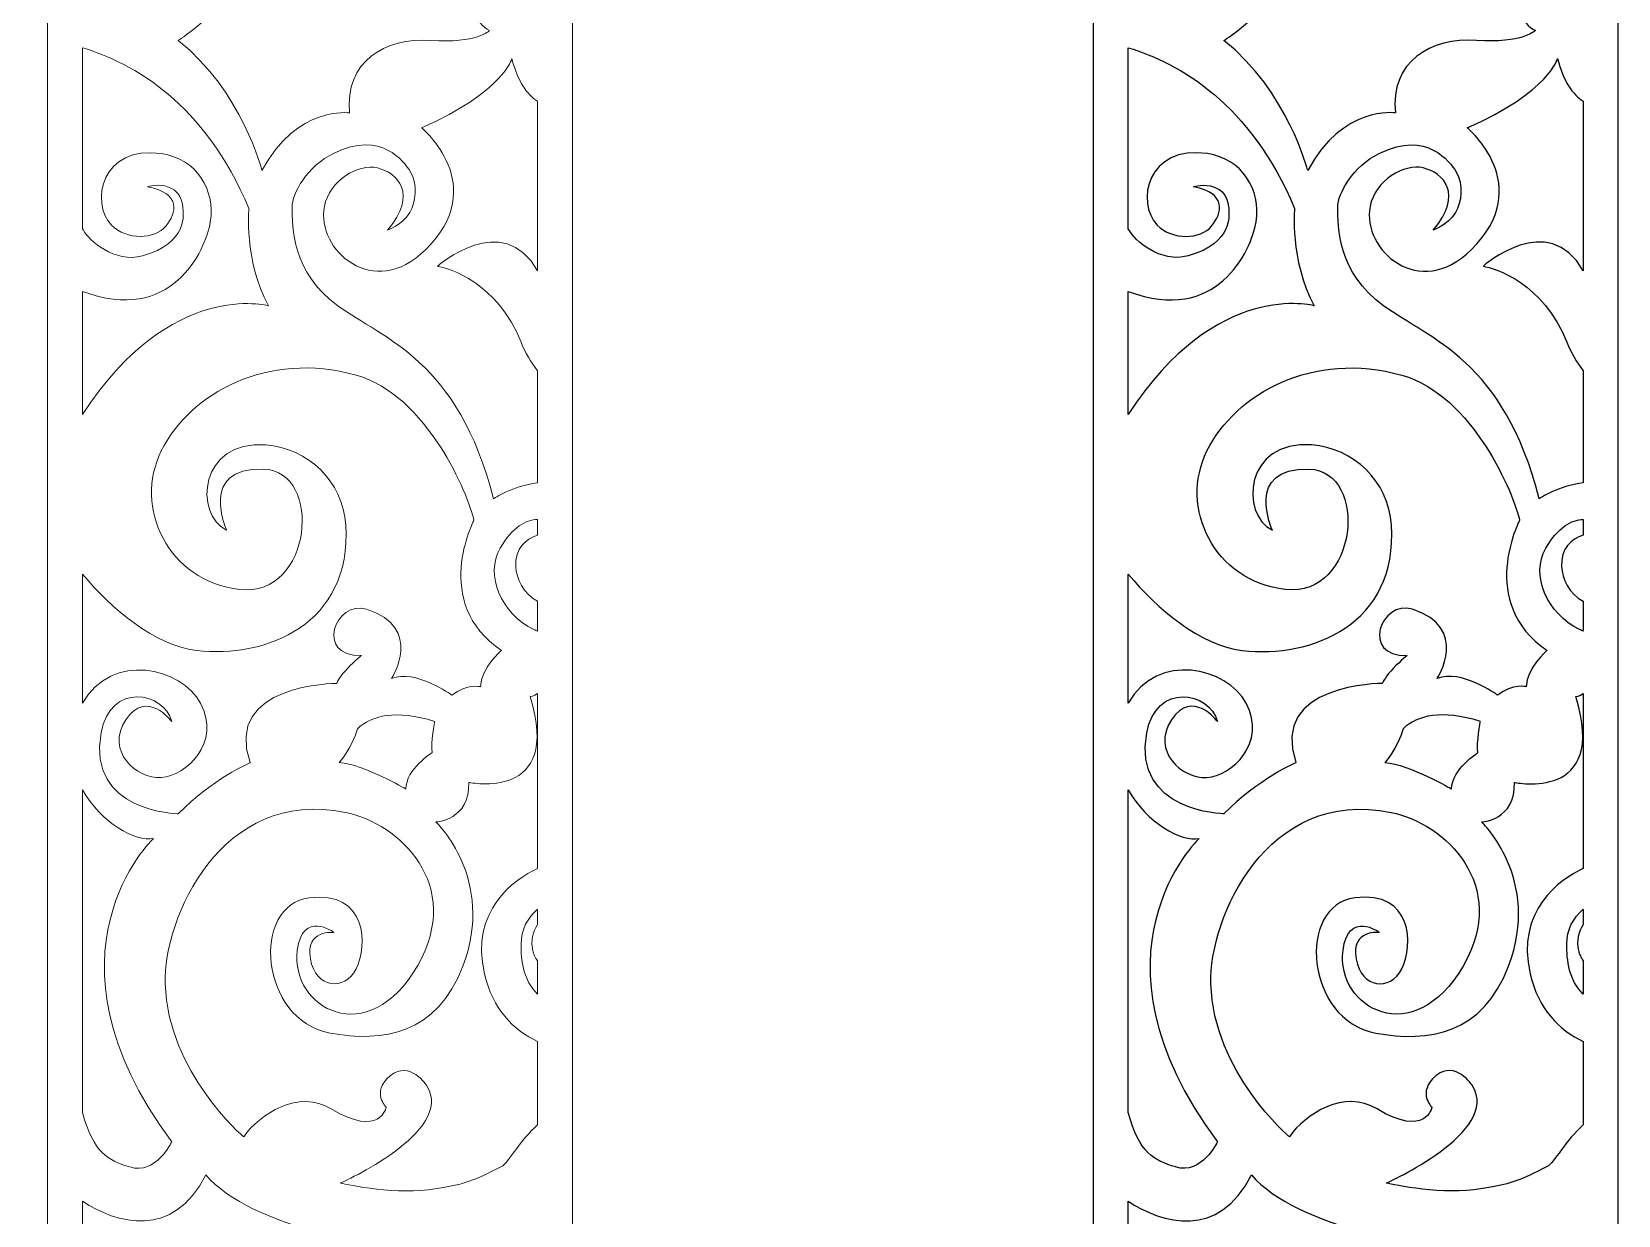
# Model space of a CAD drawing. Header units: centimetres. Extents: x 20.4 to 27.5, y -9.5 to 9.5.
# Drawn here: x 20.37 to 27.5, y -5.53 to -0.21 of the extents above; entities that cross this region are included whole.
import ezdxf

# ---------------------------------------------------------------- set-up
doc = ezdxf.new("R2010")
doc.units = ezdxf.units.CM
doc.header["$MEASUREMENT"] = 0
doc.layers.add('layer 1', color=7, linetype='Continuous')

msp = doc.modelspace()

# ---------------------------------------------------------------- linework, layer by layer
at = {"layer": 'layer 1', "color": 7, "lineweight": 9}
for points, knots in [([(20.43881, 9.5), (20.43881, 9.5), (22.79906, 9.5), (22.79906, 9.5), (22.79906, 9.5), (22.79906, 9.5), (22.79906, -9.49999), (22.79906, -9.49999), (22.79906, -9.49999), (22.79906, -9.49999), (20.43881, -9.49999), (20.43881, -9.49999), (20.43881, -9.49999), (20.43881, -9.49999), (20.43881, 9.5), (20.43881, 9.5)], [0, 0, 0, 0, 0.2, 0.2, 0.2, 0.2, 0.4, 0.4, 0.4, 0.4, 0.6, 0.6, 0.6, 0.6, 1, 1, 1, 1]), ([(22.64171, 0.18158), (22.4744, 0.17668), (22.3086, 0.30576), (22.3086, 0.30576), (22.3086, 0.30576), (22.09099, -0.11686), (21.67929, -0.02048), (21.53813, 0.1723), (21.53813, 0.1723), (21.39698, 0.36507), (21.56754, 0.7432), (21.83221, 0.69871), (21.83221, 0.69871), (22.10922, 0.65215), (22.06747, 0.41697), (22.00277, 0.32058), (22.00277, 0.32058), (21.93807, 0.2242), (21.67929, 0.21679), (21.69105, 0.37249), (21.69105, 0.37249), (21.705, 0.55701), (21.87926, 0.49853), (21.87926, 0.49853), (21.87926, 0.49853), (21.87926, 0.49853), (21.84985, 0.58009), (21.77339, 0.55043), (21.77339, 0.55043), (21.51093, 0.44862), (21.64401, 0.12782), (21.88514, 0.14264), (21.88514, 0.14264), (22.12627, 0.15747), (22.20861, 0.47629), (22.20861, 0.47629), (22.20861, 0.47629), (22.15131, 0.56358), (22.13376, 0.6643), (22.13312, 0.75318), (22.13312, 0.75318), (22.13312, 0.75318), (22.13309, 0.75318), (22.13309, 0.75318), (22.13309, 0.75318), (22.13309, 0.75427), (22.1331, 0.75536), (22.1331, 0.75644), (22.1331, 0.75644), (22.13308, 0.76638), (22.13326, 0.77618), (22.13362, 0.78578), (22.13362, 0.78578), (22.13362, 0.78578), (22.13381, 0.78578), (22.13381, 0.78578), (22.13381, 0.78578), (22.13874, 0.89792), (22.16743, 0.98309), (22.16743, 0.98309), (22.16743, 0.98309), (22.17965, 1.03648), (22.20607, 1.08952), (22.24349, 1.13915), (22.24349, 1.13915), (22.24349, 1.13915), (22.24315, 1.13888), (22.24315, 1.13888), (22.24315, 1.13888), (21.94616, 1.13231), (21.35475, 1.23598), (21.14996, 1.47478), (21.14996, 1.47478), (21.00518, 1.18155), (20.74599, 1.25596), (20.59616, 1.35599), (20.59616, 1.35599), (20.59616, 1.35599), (20.59616, 0.97774), (20.59616, 0.97774), (20.59616, 0.97774), (20.73133, 1.04216), (21.11931, 1.06797), (21.3113, 0.78578), (21.3113, 0.78578), (21.3113, 0.78578), (21.31465, 0.78578), (21.31465, 0.78578), (21.31465, 0.78578), (21.33213, 0.75945), (21.34793, 0.73051), (21.36169, 0.69871), (21.36169, 0.69871), (21.61611, 0.1107), (21.02645, -0.25032), (21.02645, -0.25032), (21.02645, -0.25032), (21.31464, -0.48017), (21.40286, -0.83606), (21.40286, -0.83606), (21.40286, -0.83606), (21.56166, -0.53948), (21.79692, -0.57655), (21.79692, -0.57655), (21.79692, -0.57655), (21.77339, -0.34671), (21.95572, -0.2355), (22.16157, -0.25032), (22.16157, -0.25032), (22.36741, -0.26515), (22.42623, -0.20584), (22.42623, -0.20584), (22.42623, -0.20584), (22.36741, -0.18359), (22.30271, -0.05013), (22.43799, -0.00564), (22.43799, -0.00564), (22.6133, 0.05201), (22.6203, -0.12428), (22.6203, -0.12428), (22.6203, -0.12428), (22.62529, -0.118), (22.63308, -0.11053), (22.64171, -0.10306), (22.64171, -0.10306), (22.64171, -0.10306), (22.64171, -0.00547), (22.64171, -0.00547), (22.64171, -0.00547), (22.62475, 0.03247), (22.62978, 0.07149), (22.64171, 0.1044), (22.64171, 0.1044), (22.64171, 0.1044), (22.64171, 0.18158), (22.64171, 0.18158)], [0, 0, 0, 0, 0.0285714, 0.0285714, 0.0285714, 0.0285714, 0.0571429, 0.0571429, 0.0571429, 0.0571429, 0.0857143, 0.0857143, 0.0857143, 0.0857143, 0.1142857, 0.1142857, 0.1142857, 0.1142857, 0.1428571, 0.1428571, 0.1428571, 0.1428571, 0.1714286, 0.1714286, 0.1714286, 0.1714286, 0.2, 0.2, 0.2, 0.2, 0.2285714, 0.2285714, 0.2285714, 0.2285714, 0.2571429, 0.2571429, 0.2571429, 0.2571429, 0.2857143, 0.2857143, 0.2857143, 0.2857143, 0.3142857, 0.3142857, 0.3142857, 0.3142857, 0.3428571, 0.3428571, 0.3428571, 0.3428571, 0.3714286, 0.3714286, 0.3714286, 0.3714286, 0.4, 0.4, 0.4, 0.4, 0.4285714, 0.4285714, 0.4285714, 0.4285714, 0.4571429, 0.4571429, 0.4571429, 0.4571429, 0.4857143, 0.4857143, 0.4857143, 0.4857143, 0.5142857, 0.5142857, 0.5142857, 0.5142857, 0.5428571, 0.5428571, 0.5428571, 0.5428571, 0.5714286, 0.5714286, 0.5714286, 0.5714286, 0.6, 0.6, 0.6, 0.6, 0.6285714, 0.6285714, 0.6285714, 0.6285714, 0.6571429, 0.6571429, 0.6571429, 0.6571429, 0.6857143, 0.6857143, 0.6857143, 0.6857143, 0.7142857, 0.7142857, 0.7142857, 0.7142857, 0.7428571, 0.7428571, 0.7428571, 0.7428571, 0.7714286, 0.7714286, 0.7714286, 0.7714286, 0.8, 0.8, 0.8, 0.8, 0.8285714, 0.8285714, 0.8285714, 0.8285714, 0.8571429, 0.8571429, 0.8571429, 0.8571429, 0.8857143, 0.8857143, 0.8857143, 0.8857143, 0.9142857, 0.9142857, 0.9142857, 0.9142857, 0.9428571, 0.9428571, 0.9428571, 0.9428571, 1, 1, 1, 1]), ([(20.59616, -1.93272), (20.99239, -1.32055), (21.43227, -1.44403), (21.43227, -1.44403), (21.43227, -1.44403), (21.32052, -1.23643), (21.34405, -1.00658), (21.34405, -1.00658), (21.34405, -1.00658), (21.14522, -0.53168), (20.82438, -0.3515), (20.59616, -0.28348), (20.59616, -0.28348), (20.59616, -0.28348), (20.59616, -1.09833), (20.59616, -1.09833), (20.59616, -1.09833), (20.59775, -1.10039), (20.59908, -1.1024), (20.60014, -1.10436), (20.60014, -1.10436), (20.62361, -1.14804), (20.73964, -1.25358), (20.86581, -1.21897), (20.86581, -1.21897), (21.07137, -1.1626), (21.05047, -1.02965), (21.04685, -0.99753), (21.04685, -0.99753), (21.04135, -0.94872), (21.01915, -0.92337), (20.98315, -0.90992), (20.98315, -0.90992), (20.9369, -0.89262), (20.88975, -0.90854), (20.88975, -0.90854), (20.88975, -0.90854), (21.04179, -0.93926), (21.01885, -1.02644), (20.97082, -1.0853), (20.97082, -1.0853), (20.92159, -1.14562), (20.79462, -1.14991), (20.72674, -1.08065), (20.72674, -1.08065), (20.62831, -0.98024), (20.68128, -0.71941), (20.95183, -0.75933), (20.95183, -0.75933), (21.10768, -0.78232), (21.19407, -0.92132), (21.17054, -1.0659), (21.17054, -1.0659), (21.14897, -1.1985), (20.99376, -1.53053), (20.59616, -1.37878), (20.59616, -1.37878), (20.59616, -1.37878), (20.59616, -1.93272), (20.59616, -1.93272)], [0, 0, 0, 0, 0.0625, 0.0625, 0.0625, 0.0625, 0.125, 0.125, 0.125, 0.125, 0.1875, 0.1875, 0.1875, 0.1875, 0.25, 0.25, 0.25, 0.25, 0.3125, 0.3125, 0.3125, 0.3125, 0.375, 0.375, 0.375, 0.375, 0.4375, 0.4375, 0.4375, 0.4375, 0.5, 0.5, 0.5, 0.5, 0.5625, 0.5625, 0.5625, 0.5625, 0.625, 0.625, 0.625, 0.625, 0.6875, 0.6875, 0.6875, 0.6875, 0.75, 0.75, 0.75, 0.75, 0.8125, 0.8125, 0.8125, 0.8125, 0.875, 0.875, 0.875, 0.875, 1, 1, 1, 1]), ([(22.64171, -0.52423), (22.59434, -0.49243), (22.55144, -0.4341), (22.52621, -0.33188), (22.52621, -0.33188), (22.52621, -0.33188), (22.49092, -0.48017), (22.12039, -0.64328), (22.12039, -0.64328), (22.12039, -0.64328), (22.43211, -0.90278), (22.13804, -1.19194), (22.13804, -1.19194), (21.90472, -1.42136), (21.64549, -1.1934), (21.68345, -0.99684), (21.68345, -0.99684), (21.70631, -0.87849), (21.83652, -0.80345), (21.92226, -0.82373), (21.92226, -0.82373), (22.01228, -0.84502), (22.10597, -0.94061), (21.96747, -1.10297), (21.96747, -1.10297), (21.96747, -1.10297), (22.03075, -1.08392), (22.06683, -1.02431), (22.06683, -1.02431), (22.09478, -0.97813), (22.10407, -0.89871), (22.06985, -0.84121), (22.06985, -0.84121), (22.04231, -0.79494), (21.93865, -0.6547), (21.72707, -0.7569), (21.72707, -0.7569), (21.60397, -0.81635), (21.53813, -0.94111), (21.53813, -0.99917), (21.53813, -0.99917), (21.53813, -1.08814), (21.53813, -1.29575), (21.74398, -1.44403), (21.74398, -1.44403), (21.94983, -1.59232), (22.28507, -1.68871), (22.44387, -2.31152), (22.44387, -2.31152), (22.44387, -2.31152), (22.5302, -2.25202), (22.64171, -2.24041), (22.64171, -2.24041), (22.64171, -2.24041), (22.64171, -1.73648), (22.64171, -1.73648), (22.64171, -1.73648), (22.61177, -1.69712), (22.58595, -1.65397), (22.56739, -1.60715), (22.56739, -1.60715), (22.46152, -1.34023), (22.24391, -1.2735), (22.19097, -1.26609), (22.19097, -1.26609), (22.19097, -1.26609), (22.48533, -1.00774), (22.64171, -1.28652), (22.64171, -1.28652), (22.64171, -1.28652), (22.64171, -0.52423), (22.64171, -0.52423)], [0, 0, 0, 0, 0.0526316, 0.0526316, 0.0526316, 0.0526316, 0.1052632, 0.1052632, 0.1052632, 0.1052632, 0.1578947, 0.1578947, 0.1578947, 0.1578947, 0.2105263, 0.2105263, 0.2105263, 0.2105263, 0.2631579, 0.2631579, 0.2631579, 0.2631579, 0.3157895, 0.3157895, 0.3157895, 0.3157895, 0.3684211, 0.3684211, 0.3684211, 0.3684211, 0.4210526, 0.4210526, 0.4210526, 0.4210526, 0.4736842, 0.4736842, 0.4736842, 0.4736842, 0.5263158, 0.5263158, 0.5263158, 0.5263158, 0.5789474, 0.5789474, 0.5789474, 0.5789474, 0.6315789, 0.6315789, 0.6315789, 0.6315789, 0.6842105, 0.6842105, 0.6842105, 0.6842105, 0.7368421, 0.7368421, 0.7368421, 0.7368421, 0.7894737, 0.7894737, 0.7894737, 0.7894737, 0.8421053, 0.8421053, 0.8421053, 0.8421053, 0.8947368, 0.8947368, 0.8947368, 0.8947368, 1, 1, 1, 1]), ([(20.59616, -3.23092), (20.72815, -2.99685), (21.04105, -3.06943), (21.12643, -3.2309), (21.12643, -3.2309), (21.22054, -3.40884), (21.06174, -3.55712), (20.94999, -3.56454), (20.94999, -3.56454), (20.83825, -3.57196), (20.69709, -3.44591), (20.7912, -3.30504), (20.7912, -3.30504), (20.8853, -3.16417), (20.99704, -3.31245), (20.99704, -3.31245), (20.99704, -3.31245), (20.96176, -3.17899), (20.72062, -3.13451), (20.67945, -3.36436), (20.67945, -3.36436), (20.61532, -3.72232), (21.02645, -3.72764), (21.02645, -3.72764), (21.02645, -3.72764), (21.17936, -3.57196), (21.34994, -3.49781), (21.34994, -3.49781), (21.34994, -3.49781), (21.22642, -3.14193), (21.7381, -3.14193), (21.7381, -3.14193), (21.7381, -3.14193), (21.7381, -3.14193), (21.74851, -3.11769), (21.7765, -3.08611), (21.7765, -3.08611), (21.80439, -3.05467), (21.84985, -3.01588), (21.84985, -3.01588), (21.84985, -3.01588), (21.63812, -3.02329), (21.73222, -2.76379), (21.87338, -2.80827), (21.87338, -2.80827), (22.1336, -2.89029), (21.98512, -3.11967), (21.98512, -3.11967), (21.98512, -3.11967), (22.09099, -3.07519), (22.25567, -3.19382), (22.25567, -3.19382), (22.25567, -3.19382), (22.32624, -3.14193), (22.38506, -3.15675), (22.38506, -3.15675), (22.38506, -3.15675), (22.38506, -3.07519), (22.47916, -2.99364), (22.47916, -2.99364), (22.47916, -2.99364), (22.16157, -2.77861), (22.35565, -2.4079), (22.35565, -2.4079), (22.35565, -2.4079), (22.33212, -2.29668), (22.14532, -1.84415), (21.82632, -1.75544), (21.82632, -1.75544), (21.42638, -1.64422), (21.07938, -1.83699), (20.94999, -2.09649), (20.94999, -2.09649), (20.8241, -2.349), (20.9794, -2.68223), (21.30287, -2.7193), (21.30287, -2.7193), (21.62931, -2.75671), (21.67975, -2.18546), (21.40874, -2.17806), (21.40874, -2.17806), (21.11468, -2.17002), (21.24407, -2.45239), (21.24407, -2.45239), (21.24407, -2.45239), (21.09595, -2.38194), (21.12035, -2.04514), (21.42023, -2.06938), (21.42023, -2.06938), (21.60932, -2.08465), (21.766, -2.22927), (21.77926, -2.43014), (21.77926, -2.43014), (21.80867, -2.875), (21.4205, -3.03071), (21.10878, -2.99364), (21.10878, -2.99364), (20.91811, -2.97096), (20.72527, -2.80401), (20.59616, -2.65064), (20.59616, -2.65064), (20.59616, -2.65064), (20.59616, -3.23092), (20.59616, -3.23092)], [0, 0, 0, 0, 0.037037, 0.037037, 0.037037, 0.037037, 0.0740741, 0.0740741, 0.0740741, 0.0740741, 0.1111111, 0.1111111, 0.1111111, 0.1111111, 0.1481481, 0.1481481, 0.1481481, 0.1481481, 0.1851852, 0.1851852, 0.1851852, 0.1851852, 0.2222222, 0.2222222, 0.2222222, 0.2222222, 0.2592593, 0.2592593, 0.2592593, 0.2592593, 0.2962963, 0.2962963, 0.2962963, 0.2962963, 0.3333333, 0.3333333, 0.3333333, 0.3333333, 0.3703704, 0.3703704, 0.3703704, 0.3703704, 0.4074074, 0.4074074, 0.4074074, 0.4074074, 0.4444444, 0.4444444, 0.4444444, 0.4444444, 0.4814815, 0.4814815, 0.4814815, 0.4814815, 0.5185185, 0.5185185, 0.5185185, 0.5185185, 0.5555556, 0.5555556, 0.5555556, 0.5555556, 0.5925926, 0.5925926, 0.5925926, 0.5925926, 0.6296296, 0.6296296, 0.6296296, 0.6296296, 0.6666667, 0.6666667, 0.6666667, 0.6666667, 0.7037037, 0.7037037, 0.7037037, 0.7037037, 0.7407407, 0.7407407, 0.7407407, 0.7407407, 0.7777778, 0.7777778, 0.7777778, 0.7777778, 0.8148148, 0.8148148, 0.8148148, 0.8148148, 0.8518519, 0.8518519, 0.8518519, 0.8518519, 0.8888889, 0.8888889, 0.8888889, 0.8888889, 0.9259259, 0.9259259, 0.9259259, 0.9259259, 1, 1, 1, 1]), ([(22.64171, -2.40427), (22.58938, -2.40611), (22.52961, -2.43736), (22.47328, -2.53394), (22.47328, -2.53394), (22.40423, -2.65233), (22.47796, -2.8294), (22.6255, -2.89959), (22.6255, -2.89959), (22.63081, -2.90212), (22.63623, -2.9045), (22.64171, -2.90679), (22.64171, -2.90679), (22.64171, -2.90679), (22.64171, -2.7714), (22.64171, -2.7714), (22.64171, -2.7714), (22.5778, -2.73913), (22.54658, -2.66993), (22.54386, -2.6155), (22.54386, -2.6155), (22.53979, -2.53428), (22.58697, -2.49346), (22.64171, -2.47541), (22.64171, -2.47541), (22.64171, -2.47541), (22.64171, -2.40427), (22.64171, -2.40427)], [0, 0, 0, 0, 0.125, 0.125, 0.125, 0.125, 0.25, 0.25, 0.25, 0.25, 0.375, 0.375, 0.375, 0.375, 0.5, 0.5, 0.5, 0.5, 0.625, 0.625, 0.625, 0.625, 0.75, 0.75, 0.75, 0.75, 1, 1, 1, 1]), ([(22.64171, -3.18763), (22.62436, -3.19857), (22.60855, -3.20123), (22.60855, -3.20123), (22.60855, -3.20123), (22.75558, -3.67575), (22.33212, -3.58679), (22.33212, -3.58679), (22.33212, -3.58679), (22.33801, -3.75731), (22.18509, -3.76472), (22.18509, -3.76472), (22.18509, -3.76472), (22.18509, -3.76472), (22.45469, -4.02101), (22.30606, -4.41267), (22.30606, -4.41267), (22.19007, -4.71833), (21.94657, -4.75819), (21.7087, -4.71376), (21.7087, -4.71376), (21.3911, -4.65444), (21.35298, -4.14008), (21.61459, -4.10577), (21.61459, -4.10577), (21.87566, -4.07155), (21.87926, -4.3208), (21.82632, -4.4246), (21.82632, -4.4246), (21.77339, -4.5284), (21.64401, -4.51357), (21.62047, -4.38011), (21.62047, -4.38011), (21.59694, -4.24665), (21.72634, -4.26147), (21.72634, -4.26147), (21.72634, -4.26147), (21.72634, -4.26147), (21.58519, -4.15768), (21.56166, -4.34304), (21.56166, -4.34304), (21.5288, -4.60188), (21.88099, -4.79726), (22.10275, -4.40977), (22.10275, -4.40977), (22.30958, -4.04836), (22.02242, -3.77122), (21.77778, -3.7216), (21.77778, -3.7216), (21.218, -3.60804), (20.95897, -4.19895), (20.96756, -4.49131), (20.96756, -4.49131), (20.97933, -4.89168), (21.32052, -5.18086), (21.32052, -5.18086), (21.32052, -5.18086), (21.3911, -5.07706), (21.56754, -4.96584), (21.71458, -5.05481), (21.71458, -5.05481), (21.93275, -5.18683), (21.9616, -5.04741), (21.9616, -5.04741), (21.9616, -5.04741), (21.9616, -5.04741), (21.89102, -4.98068), (21.97925, -4.90653), (21.97925, -4.90653), (22.06747, -4.83238), (22.14392, -4.95101), (22.14392, -4.95101), (22.14392, -4.95101), (22.27332, -5.15862), (21.75574, -5.38846), (21.75574, -5.38846), (21.75574, -5.38846), (21.75574, -5.38846), (21.97925, -5.44037), (22.1498, -5.41812), (22.1498, -5.41812), (22.32036, -5.39588), (22.36153, -5.37364), (22.47916, -5.31431), (22.47916, -5.31431), (22.50951, -5.29901), (22.56386, -5.19465), (22.64171, -5.12721), (22.64171, -5.12721), (22.64171, -5.12721), (22.64171, -4.75182), (22.64171, -4.75182), (22.64171, -4.75182), (22.53355, -4.701), (22.43919, -4.60573), (22.4027, -4.44684), (22.4027, -4.44684), (22.33757, -4.16317), (22.53651, -4.02322), (22.64171, -3.97325), (22.64171, -3.97325), (22.64171, -3.97325), (22.64171, -3.18763), (22.64171, -3.18763)], [0, 0, 0, 0, 0.037037, 0.037037, 0.037037, 0.037037, 0.0740741, 0.0740741, 0.0740741, 0.0740741, 0.1111111, 0.1111111, 0.1111111, 0.1111111, 0.1481481, 0.1481481, 0.1481481, 0.1481481, 0.1851852, 0.1851852, 0.1851852, 0.1851852, 0.2222222, 0.2222222, 0.2222222, 0.2222222, 0.2592593, 0.2592593, 0.2592593, 0.2592593, 0.2962963, 0.2962963, 0.2962963, 0.2962963, 0.3333333, 0.3333333, 0.3333333, 0.3333333, 0.3703704, 0.3703704, 0.3703704, 0.3703704, 0.4074074, 0.4074074, 0.4074074, 0.4074074, 0.4444444, 0.4444444, 0.4444444, 0.4444444, 0.4814815, 0.4814815, 0.4814815, 0.4814815, 0.5185185, 0.5185185, 0.5185185, 0.5185185, 0.5555556, 0.5555556, 0.5555556, 0.5555556, 0.5925926, 0.5925926, 0.5925926, 0.5925926, 0.6296296, 0.6296296, 0.6296296, 0.6296296, 0.6666667, 0.6666667, 0.6666667, 0.6666667, 0.7037037, 0.7037037, 0.7037037, 0.7037037, 0.7407407, 0.7407407, 0.7407407, 0.7407407, 0.7777778, 0.7777778, 0.7777778, 0.7777778, 0.8148148, 0.8148148, 0.8148148, 0.8148148, 0.8518519, 0.8518519, 0.8518519, 0.8518519, 0.8888889, 0.8888889, 0.8888889, 0.8888889, 0.9259259, 0.9259259, 0.9259259, 0.9259259, 1, 1, 1, 1]), ([(21.74987, -3.49781), (21.74987, -3.49781), (21.80758, -3.43628), (21.83152, -3.34544), (21.83152, -3.34544), (21.89735, -3.28571), (22.00274, -3.25781), (22.17921, -3.31245), (22.17921, -3.31245), (22.17921, -3.31245), (22.16157, -3.40884), (22.16744, -3.45333), (22.16744, -3.45333), (22.16744, -3.45333), (22.04982, -3.52747), (22.04982, -3.61644), (22.04982, -3.61644), (22.04982, -3.61644), (21.86161, -3.50523), (21.74987, -3.49781)], [0, 0, 0, 0, 0.1666667, 0.1666667, 0.1666667, 0.1666667, 0.3333333, 0.3333333, 0.3333333, 0.3333333, 0.5, 0.5, 0.5, 0.5, 0.6666667, 0.6666667, 0.6666667, 0.6666667, 1, 1, 1, 1]), ([(20.59616, -5.07037), (20.6457, -5.25603), (20.71091, -5.28519), (20.80864, -5.31599), (20.80864, -5.31599), (20.92627, -5.35308), (20.99704, -5.20311), (20.99704, -5.20311), (20.99704, -5.20311), (20.36774, -4.35787), (20.9147, -3.83886), (20.9147, -3.83886), (20.9147, -3.83886), (20.8366, -3.85761), (20.67807, -3.76755), (20.59616, -3.61947), (20.59616, -3.61947), (20.59616, -3.61947), (20.59616, -5.07037), (20.59616, -5.07037)], [0, 0, 0, 0, 0.1666667, 0.1666667, 0.1666667, 0.1666667, 0.3333333, 0.3333333, 0.3333333, 0.3333333, 0.5, 0.5, 0.5, 0.5, 0.6666667, 0.6666667, 0.6666667, 0.6666667, 1, 1, 1, 1]), ([(22.64171, -4.15639), (22.59749, -4.19346), (22.56739, -4.24962), (22.56739, -4.31338), (22.56739, -4.31338), (22.56739, -4.38518), (22.57695, -4.47862), (22.64171, -4.53891), (22.64171, -4.53891), (22.64171, -4.53891), (22.64171, -4.38956), (22.64171, -4.38956), (22.64171, -4.38956), (22.63151, -4.37546), (22.62412, -4.35986), (22.6203, -4.34304), (22.6203, -4.34304), (22.60991, -4.29718), (22.62096, -4.2584), (22.64171, -4.22649), (22.64171, -4.22649), (22.64171, -4.22649), (22.64171, -4.15639), (22.64171, -4.15639)], [0, 0, 0, 0, 0.1428571, 0.1428571, 0.1428571, 0.1428571, 0.2857143, 0.2857143, 0.2857143, 0.2857143, 0.4285714, 0.4285714, 0.4285714, 0.4285714, 0.5714286, 0.5714286, 0.5714286, 0.5714286, 0.7142857, 0.7142857, 0.7142857, 0.7142857, 1, 1, 1, 1]), ([(22.64171, -6.64937), (22.4744, -6.65428), (22.30859, -6.5252), (22.30859, -6.5252), (22.30859, -6.5252), (22.09097, -6.94782), (21.67928, -6.85144), (21.53812, -6.65866), (21.53812, -6.65866), (21.39696, -6.46589), (21.56752, -6.08776), (21.83219, -6.13224), (21.83219, -6.13224), (22.10921, -6.1788), (22.06745, -6.41398), (22.00275, -6.51038), (22.00275, -6.51038), (21.93806, -6.60676), (21.67928, -6.61417), (21.69104, -6.45847), (21.69104, -6.45847), (21.70498, -6.27395), (21.87924, -6.33243), (21.87924, -6.33243), (21.87924, -6.33243), (21.87924, -6.33243), (21.84984, -6.25088), (21.77337, -6.28053), (21.77337, -6.28053), (21.51091, -6.38234), (21.64399, -6.70315), (21.88512, -6.68832), (21.88512, -6.68832), (22.12626, -6.67349), (22.2086, -6.35467), (22.2086, -6.35467), (22.2086, -6.35467), (22.06745, -6.13965), (22.16743, -5.84308), (22.16743, -5.84308), (22.16743, -5.84308), (22.17965, -5.7897), (22.20607, -5.73664), (22.24349, -5.68702), (22.24349, -5.68702), (22.24349, -5.68702), (22.24315, -5.68729), (22.24315, -5.68729), (22.24315, -5.68729), (21.94616, -5.69387), (21.35475, -5.59019), (21.14996, -5.35139), (21.14996, -5.35139), (21.00518, -5.64463), (20.74599, -5.5702), (20.59616, -5.47018), (20.59616, -5.47018), (20.59616, -5.47018), (20.59616, -5.84845), (20.59616, -5.84845), (20.59616, -5.84845), (20.74455, -5.7777), (21.19775, -5.75338), (21.36168, -6.13224), (21.36168, -6.13224), (21.6161, -6.72026), (21.02644, -7.08128), (21.02644, -7.08128), (21.02644, -7.08128), (21.31463, -7.31113), (21.40285, -7.66702), (21.40285, -7.66702), (21.40285, -7.66702), (21.56164, -7.37044), (21.7969, -7.40751), (21.7969, -7.40751), (21.7969, -7.40751), (21.77337, -7.17767), (21.9557, -7.06645), (22.16155, -7.08128), (22.16155, -7.08128), (22.3674, -7.09611), (22.42621, -7.03679), (22.42621, -7.03679), (22.42621, -7.03679), (22.3674, -7.01455), (22.3027, -6.88109), (22.43797, -6.8366), (22.43797, -6.8366), (22.61328, -6.77895), (22.62029, -6.95524), (22.62029, -6.95524), (22.62029, -6.95524), (22.62528, -6.94895), (22.63308, -6.94148), (22.64171, -6.934), (22.64171, -6.934), (22.64171, -6.934), (22.64171, -6.83647), (22.64171, -6.83647), (22.64171, -6.83647), (22.62472, -6.79849), (22.62976, -6.75944), (22.64171, -6.7265), (22.64171, -6.7265), (22.64171, -6.7265), (22.64171, -6.64937), (22.64171, -6.64937)], [0, 0, 0, 0, 0.0357143, 0.0357143, 0.0357143, 0.0357143, 0.0714286, 0.0714286, 0.0714286, 0.0714286, 0.1071429, 0.1071429, 0.1071429, 0.1071429, 0.1428571, 0.1428571, 0.1428571, 0.1428571, 0.1785714, 0.1785714, 0.1785714, 0.1785714, 0.2142857, 0.2142857, 0.2142857, 0.2142857, 0.25, 0.25, 0.25, 0.25, 0.2857143, 0.2857143, 0.2857143, 0.2857143, 0.3214286, 0.3214286, 0.3214286, 0.3214286, 0.3571429, 0.3571429, 0.3571429, 0.3571429, 0.3928571, 0.3928571, 0.3928571, 0.3928571, 0.4285714, 0.4285714, 0.4285714, 0.4285714, 0.4642857, 0.4642857, 0.4642857, 0.4642857, 0.5, 0.5, 0.5, 0.5, 0.5357143, 0.5357143, 0.5357143, 0.5357143, 0.5714286, 0.5714286, 0.5714286, 0.5714286, 0.6071429, 0.6071429, 0.6071429, 0.6071429, 0.6428571, 0.6428571, 0.6428571, 0.6428571, 0.6785714, 0.6785714, 0.6785714, 0.6785714, 0.7142857, 0.7142857, 0.7142857, 0.7142857, 0.75, 0.75, 0.75, 0.75, 0.7857143, 0.7857143, 0.7857143, 0.7857143, 0.8214286, 0.8214286, 0.8214286, 0.8214286, 0.8571429, 0.8571429, 0.8571429, 0.8571429, 0.8928571, 0.8928571, 0.8928571, 0.8928571, 0.9285714, 0.9285714, 0.9285714, 0.9285714, 1, 1, 1, 1])]:
    msp.add_open_spline(points, degree=3, knots=knots, dxfattribs=at)
at = {"layer": 'layer 1', "color": 250}
for points, knots in [([(25.13975, 9.5), (25.13975, 9.5), (27.5, 9.5), (27.5, 9.5), (27.5, 9.5), (27.5, 9.5), (27.5, -9.49999), (27.5, -9.49999), (27.5, -9.49999), (27.5, -9.49999), (25.13975, -9.49999), (25.13975, -9.49999), (25.13975, -9.49999), (25.13975, -9.49999), (25.13975, 9.5), (25.13975, 9.5)], [0, 0, 0, 0, 0.2, 0.2, 0.2, 0.2, 0.4, 0.4, 0.4, 0.4, 0.6, 0.6, 0.6, 0.6, 1, 1, 1, 1]), ([(27.34265, 0.18158), (27.17534, 0.17668), (27.00954, 0.30576), (27.00954, 0.30576), (27.00954, 0.30576), (26.79193, -0.11686), (26.38023, -0.02048), (26.23907, 0.1723), (26.23907, 0.1723), (26.09792, 0.36507), (26.26848, 0.7432), (26.53315, 0.69871), (26.53315, 0.69871), (26.81016, 0.65215), (26.76841, 0.41697), (26.70371, 0.32058), (26.70371, 0.32058), (26.63901, 0.2242), (26.38023, 0.21679), (26.39199, 0.37249), (26.39199, 0.37249), (26.40594, 0.55701), (26.5802, 0.49853), (26.5802, 0.49853), (26.5802, 0.49853), (26.5802, 0.49853), (26.55079, 0.58009), (26.47433, 0.55043), (26.47433, 0.55043), (26.21187, 0.44862), (26.34495, 0.12782), (26.58608, 0.14264), (26.58608, 0.14264), (26.82721, 0.15747), (26.90955, 0.47629), (26.90955, 0.47629), (26.90955, 0.47629), (26.85225, 0.56358), (26.8347, 0.6643), (26.83406, 0.75318), (26.83406, 0.75318), (26.83406, 0.75318), (26.83403, 0.75318), (26.83403, 0.75318), (26.83403, 0.75318), (26.83403, 0.75427), (26.83404, 0.75536), (26.83404, 0.75644), (26.83404, 0.75644), (26.83402, 0.76638), (26.8342, 0.77618), (26.83456, 0.78578), (26.83456, 0.78578), (26.83456, 0.78578), (26.83475, 0.78578), (26.83475, 0.78578), (26.83475, 0.78578), (26.83968, 0.89792), (26.86837, 0.98309), (26.86837, 0.98309), (26.86837, 0.98309), (26.88059, 1.03648), (26.90701, 1.08952), (26.94443, 1.13915), (26.94443, 1.13915), (26.94443, 1.13915), (26.94409, 1.13888), (26.94409, 1.13888), (26.94409, 1.13888), (26.6471, 1.13231), (26.05569, 1.23598), (25.8509, 1.47478), (25.8509, 1.47478), (25.70612, 1.18155), (25.44693, 1.25596), (25.2971, 1.35599), (25.2971, 1.35599), (25.2971, 1.35599), (25.2971, 0.97774), (25.2971, 0.97774), (25.2971, 0.97774), (25.43227, 1.04216), (25.82025, 1.06797), (26.01224, 0.78578), (26.01224, 0.78578), (26.01224, 0.78578), (26.01559, 0.78578), (26.01559, 0.78578), (26.01559, 0.78578), (26.03307, 0.75945), (26.04887, 0.73051), (26.06263, 0.69871), (26.06263, 0.69871), (26.31705, 0.1107), (25.72739, -0.25032), (25.72739, -0.25032), (25.72739, -0.25032), (26.01558, -0.48017), (26.1038, -0.83606), (26.1038, -0.83606), (26.1038, -0.83606), (26.2626, -0.53948), (26.49786, -0.57655), (26.49786, -0.57655), (26.49786, -0.57655), (26.47433, -0.34671), (26.65666, -0.2355), (26.86251, -0.25032), (26.86251, -0.25032), (27.06835, -0.26515), (27.12717, -0.20584), (27.12717, -0.20584), (27.12717, -0.20584), (27.06835, -0.18359), (27.00365, -0.05013), (27.13893, -0.00564), (27.13893, -0.00564), (27.31424, 0.05201), (27.32124, -0.12428), (27.32124, -0.12428), (27.32124, -0.12428), (27.32623, -0.118), (27.33402, -0.11053), (27.34265, -0.10306), (27.34265, -0.10306), (27.34265, -0.10306), (27.34265, -0.00547), (27.34265, -0.00547), (27.34265, -0.00547), (27.32569, 0.03247), (27.33072, 0.07149), (27.34265, 0.1044), (27.34265, 0.1044), (27.34265, 0.1044), (27.34265, 0.18158), (27.34265, 0.18158)], [0, 0, 0, 0, 0.0285714, 0.0285714, 0.0285714, 0.0285714, 0.0571429, 0.0571429, 0.0571429, 0.0571429, 0.0857143, 0.0857143, 0.0857143, 0.0857143, 0.1142857, 0.1142857, 0.1142857, 0.1142857, 0.1428571, 0.1428571, 0.1428571, 0.1428571, 0.1714286, 0.1714286, 0.1714286, 0.1714286, 0.2, 0.2, 0.2, 0.2, 0.2285714, 0.2285714, 0.2285714, 0.2285714, 0.2571429, 0.2571429, 0.2571429, 0.2571429, 0.2857143, 0.2857143, 0.2857143, 0.2857143, 0.3142857, 0.3142857, 0.3142857, 0.3142857, 0.3428571, 0.3428571, 0.3428571, 0.3428571, 0.3714286, 0.3714286, 0.3714286, 0.3714286, 0.4, 0.4, 0.4, 0.4, 0.4285714, 0.4285714, 0.4285714, 0.4285714, 0.4571429, 0.4571429, 0.4571429, 0.4571429, 0.4857143, 0.4857143, 0.4857143, 0.4857143, 0.5142857, 0.5142857, 0.5142857, 0.5142857, 0.5428571, 0.5428571, 0.5428571, 0.5428571, 0.5714286, 0.5714286, 0.5714286, 0.5714286, 0.6, 0.6, 0.6, 0.6, 0.6285714, 0.6285714, 0.6285714, 0.6285714, 0.6571429, 0.6571429, 0.6571429, 0.6571429, 0.6857143, 0.6857143, 0.6857143, 0.6857143, 0.7142857, 0.7142857, 0.7142857, 0.7142857, 0.7428571, 0.7428571, 0.7428571, 0.7428571, 0.7714286, 0.7714286, 0.7714286, 0.7714286, 0.8, 0.8, 0.8, 0.8, 0.8285714, 0.8285714, 0.8285714, 0.8285714, 0.8571429, 0.8571429, 0.8571429, 0.8571429, 0.8857143, 0.8857143, 0.8857143, 0.8857143, 0.9142857, 0.9142857, 0.9142857, 0.9142857, 0.9428571, 0.9428571, 0.9428571, 0.9428571, 1, 1, 1, 1]), ([(25.2971, -1.93272), (25.69333, -1.32055), (26.13321, -1.44403), (26.13321, -1.44403), (26.13321, -1.44403), (26.02146, -1.23643), (26.04499, -1.00658), (26.04499, -1.00658), (26.04499, -1.00658), (25.84616, -0.53168), (25.52532, -0.3515), (25.2971, -0.28348), (25.2971, -0.28348), (25.2971, -0.28348), (25.2971, -1.09833), (25.2971, -1.09833), (25.2971, -1.09833), (25.29869, -1.10039), (25.30002, -1.1024), (25.30108, -1.10436), (25.30108, -1.10436), (25.32455, -1.14804), (25.44058, -1.25358), (25.56675, -1.21897), (25.56675, -1.21897), (25.77231, -1.1626), (25.75141, -1.02965), (25.74779, -0.99753), (25.74779, -0.99753), (25.74229, -0.94872), (25.72009, -0.92337), (25.68409, -0.90992), (25.68409, -0.90992), (25.63784, -0.89262), (25.59069, -0.90854), (25.59069, -0.90854), (25.59069, -0.90854), (25.74273, -0.93926), (25.71979, -1.02644), (25.67176, -1.0853), (25.67176, -1.0853), (25.62253, -1.14562), (25.49556, -1.14991), (25.42768, -1.08065), (25.42768, -1.08065), (25.32925, -0.98024), (25.38222, -0.71941), (25.65277, -0.75933), (25.65277, -0.75933), (25.80862, -0.78232), (25.89501, -0.92132), (25.87148, -1.0659), (25.87148, -1.0659), (25.84991, -1.1985), (25.6947, -1.53053), (25.2971, -1.37878), (25.2971, -1.37878), (25.2971, -1.37878), (25.2971, -1.93272), (25.2971, -1.93272)], [0, 0, 0, 0, 0.0625, 0.0625, 0.0625, 0.0625, 0.125, 0.125, 0.125, 0.125, 0.1875, 0.1875, 0.1875, 0.1875, 0.25, 0.25, 0.25, 0.25, 0.3125, 0.3125, 0.3125, 0.3125, 0.375, 0.375, 0.375, 0.375, 0.4375, 0.4375, 0.4375, 0.4375, 0.5, 0.5, 0.5, 0.5, 0.5625, 0.5625, 0.5625, 0.5625, 0.625, 0.625, 0.625, 0.625, 0.6875, 0.6875, 0.6875, 0.6875, 0.75, 0.75, 0.75, 0.75, 0.8125, 0.8125, 0.8125, 0.8125, 0.875, 0.875, 0.875, 0.875, 1, 1, 1, 1]), ([(27.34265, -0.52423), (27.29528, -0.49243), (27.25238, -0.4341), (27.22715, -0.33188), (27.22715, -0.33188), (27.22715, -0.33188), (27.19186, -0.48017), (26.82133, -0.64328), (26.82133, -0.64328), (26.82133, -0.64328), (27.13305, -0.90278), (26.83898, -1.19194), (26.83898, -1.19194), (26.60566, -1.42136), (26.34643, -1.1934), (26.38439, -0.99684), (26.38439, -0.99684), (26.40725, -0.87849), (26.53746, -0.80345), (26.6232, -0.82373), (26.6232, -0.82373), (26.71322, -0.84502), (26.80691, -0.94061), (26.66841, -1.10297), (26.66841, -1.10297), (26.66841, -1.10297), (26.73169, -1.08392), (26.76777, -1.02431), (26.76777, -1.02431), (26.79572, -0.97813), (26.80501, -0.89871), (26.77079, -0.84121), (26.77079, -0.84121), (26.74325, -0.79494), (26.63959, -0.6547), (26.42801, -0.7569), (26.42801, -0.7569), (26.30491, -0.81635), (26.23907, -0.94111), (26.23907, -0.99917), (26.23907, -0.99917), (26.23907, -1.08814), (26.23907, -1.29575), (26.44492, -1.44403), (26.44492, -1.44403), (26.65077, -1.59232), (26.98601, -1.68871), (27.14481, -2.31152), (27.14481, -2.31152), (27.14481, -2.31152), (27.23114, -2.25202), (27.34265, -2.24041), (27.34265, -2.24041), (27.34265, -2.24041), (27.34265, -1.73648), (27.34265, -1.73648), (27.34265, -1.73648), (27.31271, -1.69712), (27.28689, -1.65397), (27.26833, -1.60715), (27.26833, -1.60715), (27.16246, -1.34023), (26.94485, -1.2735), (26.89191, -1.26609), (26.89191, -1.26609), (26.89191, -1.26609), (27.18627, -1.00774), (27.34265, -1.28652), (27.34265, -1.28652), (27.34265, -1.28652), (27.34265, -0.52423), (27.34265, -0.52423)], [0, 0, 0, 0, 0.0526316, 0.0526316, 0.0526316, 0.0526316, 0.1052632, 0.1052632, 0.1052632, 0.1052632, 0.1578947, 0.1578947, 0.1578947, 0.1578947, 0.2105263, 0.2105263, 0.2105263, 0.2105263, 0.2631579, 0.2631579, 0.2631579, 0.2631579, 0.3157895, 0.3157895, 0.3157895, 0.3157895, 0.3684211, 0.3684211, 0.3684211, 0.3684211, 0.4210526, 0.4210526, 0.4210526, 0.4210526, 0.4736842, 0.4736842, 0.4736842, 0.4736842, 0.5263158, 0.5263158, 0.5263158, 0.5263158, 0.5789474, 0.5789474, 0.5789474, 0.5789474, 0.6315789, 0.6315789, 0.6315789, 0.6315789, 0.6842105, 0.6842105, 0.6842105, 0.6842105, 0.7368421, 0.7368421, 0.7368421, 0.7368421, 0.7894737, 0.7894737, 0.7894737, 0.7894737, 0.8421053, 0.8421053, 0.8421053, 0.8421053, 0.8947368, 0.8947368, 0.8947368, 0.8947368, 1, 1, 1, 1]), ([(25.2971, -3.23092), (25.42909, -2.99685), (25.74199, -3.06943), (25.82737, -3.2309), (25.82737, -3.2309), (25.92148, -3.40884), (25.76268, -3.55712), (25.65093, -3.56454), (25.65093, -3.56454), (25.53919, -3.57196), (25.39803, -3.44591), (25.49214, -3.30504), (25.49214, -3.30504), (25.58624, -3.16417), (25.69798, -3.31245), (25.69798, -3.31245), (25.69798, -3.31245), (25.6627, -3.17899), (25.42156, -3.13451), (25.38039, -3.36436), (25.38039, -3.36436), (25.31626, -3.72232), (25.72739, -3.72764), (25.72739, -3.72764), (25.72739, -3.72764), (25.8803, -3.57196), (26.05088, -3.49781), (26.05088, -3.49781), (26.05088, -3.49781), (25.92736, -3.14193), (26.43904, -3.14193), (26.43904, -3.14193), (26.43904, -3.14193), (26.43904, -3.14193), (26.44945, -3.11769), (26.47744, -3.08611), (26.47744, -3.08611), (26.50533, -3.05467), (26.55079, -3.01588), (26.55079, -3.01588), (26.55079, -3.01588), (26.33906, -3.02329), (26.43316, -2.76379), (26.57432, -2.80827), (26.57432, -2.80827), (26.83454, -2.89029), (26.68606, -3.11967), (26.68606, -3.11967), (26.68606, -3.11967), (26.79193, -3.07519), (26.95661, -3.19382), (26.95661, -3.19382), (26.95661, -3.19382), (27.02718, -3.14193), (27.086, -3.15675), (27.086, -3.15675), (27.086, -3.15675), (27.086, -3.07519), (27.1801, -2.99364), (27.1801, -2.99364), (27.1801, -2.99364), (26.86251, -2.77861), (27.05659, -2.4079), (27.05659, -2.4079), (27.05659, -2.4079), (27.03306, -2.29668), (26.84626, -1.84415), (26.52726, -1.75544), (26.52726, -1.75544), (26.12732, -1.64422), (25.78032, -1.83699), (25.65093, -2.09649), (25.65093, -2.09649), (25.52504, -2.349), (25.68034, -2.68223), (26.00381, -2.7193), (26.00381, -2.7193), (26.33025, -2.75671), (26.38069, -2.18546), (26.10968, -2.17806), (26.10968, -2.17806), (25.81562, -2.17002), (25.94501, -2.45239), (25.94501, -2.45239), (25.94501, -2.45239), (25.79689, -2.38194), (25.82129, -2.04514), (26.12117, -2.06938), (26.12117, -2.06938), (26.31026, -2.08465), (26.46694, -2.22927), (26.4802, -2.43014), (26.4802, -2.43014), (26.50961, -2.875), (26.12144, -3.03071), (25.80972, -2.99364), (25.80972, -2.99364), (25.61905, -2.97096), (25.42621, -2.80401), (25.2971, -2.65064), (25.2971, -2.65064), (25.2971, -2.65064), (25.2971, -3.23092), (25.2971, -3.23092)], [0, 0, 0, 0, 0.037037, 0.037037, 0.037037, 0.037037, 0.0740741, 0.0740741, 0.0740741, 0.0740741, 0.1111111, 0.1111111, 0.1111111, 0.1111111, 0.1481481, 0.1481481, 0.1481481, 0.1481481, 0.1851852, 0.1851852, 0.1851852, 0.1851852, 0.2222222, 0.2222222, 0.2222222, 0.2222222, 0.2592593, 0.2592593, 0.2592593, 0.2592593, 0.2962963, 0.2962963, 0.2962963, 0.2962963, 0.3333333, 0.3333333, 0.3333333, 0.3333333, 0.3703704, 0.3703704, 0.3703704, 0.3703704, 0.4074074, 0.4074074, 0.4074074, 0.4074074, 0.4444444, 0.4444444, 0.4444444, 0.4444444, 0.4814815, 0.4814815, 0.4814815, 0.4814815, 0.5185185, 0.5185185, 0.5185185, 0.5185185, 0.5555556, 0.5555556, 0.5555556, 0.5555556, 0.5925926, 0.5925926, 0.5925926, 0.5925926, 0.6296296, 0.6296296, 0.6296296, 0.6296296, 0.6666667, 0.6666667, 0.6666667, 0.6666667, 0.7037037, 0.7037037, 0.7037037, 0.7037037, 0.7407407, 0.7407407, 0.7407407, 0.7407407, 0.7777778, 0.7777778, 0.7777778, 0.7777778, 0.8148148, 0.8148148, 0.8148148, 0.8148148, 0.8518519, 0.8518519, 0.8518519, 0.8518519, 0.8888889, 0.8888889, 0.8888889, 0.8888889, 0.9259259, 0.9259259, 0.9259259, 0.9259259, 1, 1, 1, 1]), ([(27.34265, -2.40427), (27.29032, -2.40611), (27.23055, -2.43736), (27.17422, -2.53394), (27.17422, -2.53394), (27.10517, -2.65233), (27.1789, -2.8294), (27.32644, -2.89959), (27.32644, -2.89959), (27.33175, -2.90212), (27.33717, -2.9045), (27.34265, -2.90679), (27.34265, -2.90679), (27.34265, -2.90679), (27.34265, -2.7714), (27.34265, -2.7714), (27.34265, -2.7714), (27.27874, -2.73913), (27.24752, -2.66993), (27.2448, -2.6155), (27.2448, -2.6155), (27.24073, -2.53428), (27.28791, -2.49346), (27.34265, -2.47541), (27.34265, -2.47541), (27.34265, -2.47541), (27.34265, -2.40427), (27.34265, -2.40427)], [0, 0, 0, 0, 0.125, 0.125, 0.125, 0.125, 0.25, 0.25, 0.25, 0.25, 0.375, 0.375, 0.375, 0.375, 0.5, 0.5, 0.5, 0.5, 0.625, 0.625, 0.625, 0.625, 0.75, 0.75, 0.75, 0.75, 1, 1, 1, 1]), ([(27.34265, -3.18763), (27.3253, -3.19857), (27.30949, -3.20123), (27.30949, -3.20123), (27.30949, -3.20123), (27.45652, -3.67575), (27.03306, -3.58679), (27.03306, -3.58679), (27.03306, -3.58679), (27.03895, -3.75731), (26.88603, -3.76472), (26.88603, -3.76472), (26.88603, -3.76472), (26.88603, -3.76472), (27.15563, -4.02101), (27.007, -4.41267), (27.007, -4.41267), (26.89101, -4.71833), (26.64751, -4.75819), (26.40964, -4.71376), (26.40964, -4.71376), (26.09204, -4.65444), (26.05392, -4.14008), (26.31553, -4.10577), (26.31553, -4.10577), (26.5766, -4.07155), (26.5802, -4.3208), (26.52726, -4.4246), (26.52726, -4.4246), (26.47433, -4.5284), (26.34495, -4.51357), (26.32141, -4.38011), (26.32141, -4.38011), (26.29788, -4.24665), (26.42728, -4.26147), (26.42728, -4.26147), (26.42728, -4.26147), (26.42728, -4.26147), (26.28613, -4.15768), (26.2626, -4.34304), (26.2626, -4.34304), (26.22974, -4.60188), (26.58193, -4.79726), (26.80369, -4.40977), (26.80369, -4.40977), (27.01052, -4.04836), (26.72336, -3.77122), (26.47872, -3.7216), (26.47872, -3.7216), (25.91894, -3.60804), (25.65991, -4.19895), (25.6685, -4.49131), (25.6685, -4.49131), (25.68027, -4.89168), (26.02146, -5.18086), (26.02146, -5.18086), (26.02146, -5.18086), (26.09204, -5.07706), (26.26848, -4.96584), (26.41552, -5.05481), (26.41552, -5.05481), (26.63369, -5.18683), (26.66254, -5.04741), (26.66254, -5.04741), (26.66254, -5.04741), (26.66254, -5.04741), (26.59196, -4.98068), (26.68019, -4.90653), (26.68019, -4.90653), (26.76841, -4.83238), (26.84486, -4.95101), (26.84486, -4.95101), (26.84486, -4.95101), (26.97426, -5.15862), (26.45668, -5.38846), (26.45668, -5.38846), (26.45668, -5.38846), (26.45668, -5.38846), (26.68019, -5.44037), (26.85074, -5.41812), (26.85074, -5.41812), (27.0213, -5.39588), (27.06247, -5.37364), (27.1801, -5.31431), (27.1801, -5.31431), (27.21045, -5.29901), (27.2648, -5.19465), (27.34265, -5.12721), (27.34265, -5.12721), (27.34265, -5.12721), (27.34265, -4.75182), (27.34265, -4.75182), (27.34265, -4.75182), (27.23449, -4.701), (27.14013, -4.60573), (27.10364, -4.44684), (27.10364, -4.44684), (27.03851, -4.16317), (27.23745, -4.02322), (27.34265, -3.97325), (27.34265, -3.97325), (27.34265, -3.97325), (27.34265, -3.18763), (27.34265, -3.18763)], [0, 0, 0, 0, 0.037037, 0.037037, 0.037037, 0.037037, 0.0740741, 0.0740741, 0.0740741, 0.0740741, 0.1111111, 0.1111111, 0.1111111, 0.1111111, 0.1481481, 0.1481481, 0.1481481, 0.1481481, 0.1851852, 0.1851852, 0.1851852, 0.1851852, 0.2222222, 0.2222222, 0.2222222, 0.2222222, 0.2592593, 0.2592593, 0.2592593, 0.2592593, 0.2962963, 0.2962963, 0.2962963, 0.2962963, 0.3333333, 0.3333333, 0.3333333, 0.3333333, 0.3703704, 0.3703704, 0.3703704, 0.3703704, 0.4074074, 0.4074074, 0.4074074, 0.4074074, 0.4444444, 0.4444444, 0.4444444, 0.4444444, 0.4814815, 0.4814815, 0.4814815, 0.4814815, 0.5185185, 0.5185185, 0.5185185, 0.5185185, 0.5555556, 0.5555556, 0.5555556, 0.5555556, 0.5925926, 0.5925926, 0.5925926, 0.5925926, 0.6296296, 0.6296296, 0.6296296, 0.6296296, 0.6666667, 0.6666667, 0.6666667, 0.6666667, 0.7037037, 0.7037037, 0.7037037, 0.7037037, 0.7407407, 0.7407407, 0.7407407, 0.7407407, 0.7777778, 0.7777778, 0.7777778, 0.7777778, 0.8148148, 0.8148148, 0.8148148, 0.8148148, 0.8518519, 0.8518519, 0.8518519, 0.8518519, 0.8888889, 0.8888889, 0.8888889, 0.8888889, 0.9259259, 0.9259259, 0.9259259, 0.9259259, 1, 1, 1, 1]), ([(26.45081, -3.49781), (26.45081, -3.49781), (26.50852, -3.43628), (26.53246, -3.34544), (26.53246, -3.34544), (26.59829, -3.28571), (26.70368, -3.25781), (26.88015, -3.31245), (26.88015, -3.31245), (26.88015, -3.31245), (26.86251, -3.40884), (26.86838, -3.45333), (26.86838, -3.45333), (26.86838, -3.45333), (26.75076, -3.52747), (26.75076, -3.61644), (26.75076, -3.61644), (26.75076, -3.61644), (26.56255, -3.50523), (26.45081, -3.49781)], [0, 0, 0, 0, 0.1666667, 0.1666667, 0.1666667, 0.1666667, 0.3333333, 0.3333333, 0.3333333, 0.3333333, 0.5, 0.5, 0.5, 0.5, 0.6666667, 0.6666667, 0.6666667, 0.6666667, 1, 1, 1, 1]), ([(25.2971, -5.07037), (25.34664, -5.25603), (25.41185, -5.28519), (25.50958, -5.31599), (25.50958, -5.31599), (25.62721, -5.35308), (25.69798, -5.20311), (25.69798, -5.20311), (25.69798, -5.20311), (25.06868, -4.35787), (25.61564, -3.83886), (25.61564, -3.83886), (25.61564, -3.83886), (25.53754, -3.85761), (25.37901, -3.76755), (25.2971, -3.61947), (25.2971, -3.61947), (25.2971, -3.61947), (25.2971, -5.07037), (25.2971, -5.07037)], [0, 0, 0, 0, 0.1666667, 0.1666667, 0.1666667, 0.1666667, 0.3333333, 0.3333333, 0.3333333, 0.3333333, 0.5, 0.5, 0.5, 0.5, 0.6666667, 0.6666667, 0.6666667, 0.6666667, 1, 1, 1, 1]), ([(27.34265, -4.15639), (27.29843, -4.19346), (27.26833, -4.24962), (27.26833, -4.31338), (27.26833, -4.31338), (27.26833, -4.38518), (27.27789, -4.47862), (27.34265, -4.53891), (27.34265, -4.53891), (27.34265, -4.53891), (27.34265, -4.38956), (27.34265, -4.38956), (27.34265, -4.38956), (27.33245, -4.37546), (27.32506, -4.35986), (27.32124, -4.34304), (27.32124, -4.34304), (27.31085, -4.29718), (27.3219, -4.2584), (27.34265, -4.22649), (27.34265, -4.22649), (27.34265, -4.22649), (27.34265, -4.15639), (27.34265, -4.15639)], [0, 0, 0, 0, 0.1428571, 0.1428571, 0.1428571, 0.1428571, 0.2857143, 0.2857143, 0.2857143, 0.2857143, 0.4285714, 0.4285714, 0.4285714, 0.4285714, 0.5714286, 0.5714286, 0.5714286, 0.5714286, 0.7142857, 0.7142857, 0.7142857, 0.7142857, 1, 1, 1, 1]), ([(27.34265, -6.64937), (27.17534, -6.65428), (27.00953, -6.5252), (27.00953, -6.5252), (27.00953, -6.5252), (26.79191, -6.94782), (26.38022, -6.85144), (26.23906, -6.65866), (26.23906, -6.65866), (26.0979, -6.46589), (26.26846, -6.08776), (26.53313, -6.13224), (26.53313, -6.13224), (26.81015, -6.1788), (26.76839, -6.41398), (26.70369, -6.51038), (26.70369, -6.51038), (26.639, -6.60676), (26.38022, -6.61417), (26.39198, -6.45847), (26.39198, -6.45847), (26.40592, -6.27395), (26.58018, -6.33243), (26.58018, -6.33243), (26.58018, -6.33243), (26.58018, -6.33243), (26.55078, -6.25088), (26.47431, -6.28053), (26.47431, -6.28053), (26.21185, -6.38234), (26.34493, -6.70315), (26.58606, -6.68832), (26.58606, -6.68832), (26.8272, -6.67349), (26.90954, -6.35467), (26.90954, -6.35467), (26.90954, -6.35467), (26.76839, -6.13965), (26.86837, -5.84308), (26.86837, -5.84308), (26.86837, -5.84308), (26.88059, -5.7897), (26.90701, -5.73664), (26.94443, -5.68702), (26.94443, -5.68702), (26.94443, -5.68702), (26.94409, -5.68729), (26.94409, -5.68729), (26.94409, -5.68729), (26.6471, -5.69387), (26.05569, -5.59019), (25.8509, -5.35139), (25.8509, -5.35139), (25.70612, -5.64463), (25.44693, -5.5702), (25.2971, -5.47018), (25.2971, -5.47018), (25.2971, -5.47018), (25.2971, -5.84845), (25.2971, -5.84845), (25.2971, -5.84845), (25.44549, -5.7777), (25.89869, -5.75338), (26.06262, -6.13224), (26.06262, -6.13224), (26.31704, -6.72026), (25.72738, -7.08128), (25.72738, -7.08128), (25.72738, -7.08128), (26.01557, -7.31113), (26.10379, -7.66702), (26.10379, -7.66702), (26.10379, -7.66702), (26.26258, -7.37044), (26.49784, -7.40751), (26.49784, -7.40751), (26.49784, -7.40751), (26.47431, -7.17767), (26.65664, -7.06645), (26.86249, -7.08128), (26.86249, -7.08128), (27.06834, -7.09611), (27.12715, -7.03679), (27.12715, -7.03679), (27.12715, -7.03679), (27.06834, -7.01455), (27.00364, -6.88109), (27.13891, -6.8366), (27.13891, -6.8366), (27.31422, -6.77895), (27.32123, -6.95524), (27.32123, -6.95524), (27.32123, -6.95524), (27.32622, -6.94895), (27.33402, -6.94148), (27.34265, -6.934), (27.34265, -6.934), (27.34265, -6.934), (27.34265, -6.83647), (27.34265, -6.83647), (27.34265, -6.83647), (27.32566, -6.79849), (27.3307, -6.75944), (27.34265, -6.7265), (27.34265, -6.7265), (27.34265, -6.7265), (27.34265, -6.64937), (27.34265, -6.64937)], [0, 0, 0, 0, 0.0357143, 0.0357143, 0.0357143, 0.0357143, 0.0714286, 0.0714286, 0.0714286, 0.0714286, 0.1071429, 0.1071429, 0.1071429, 0.1071429, 0.1428571, 0.1428571, 0.1428571, 0.1428571, 0.1785714, 0.1785714, 0.1785714, 0.1785714, 0.2142857, 0.2142857, 0.2142857, 0.2142857, 0.25, 0.25, 0.25, 0.25, 0.2857143, 0.2857143, 0.2857143, 0.2857143, 0.3214286, 0.3214286, 0.3214286, 0.3214286, 0.3571429, 0.3571429, 0.3571429, 0.3571429, 0.3928571, 0.3928571, 0.3928571, 0.3928571, 0.4285714, 0.4285714, 0.4285714, 0.4285714, 0.4642857, 0.4642857, 0.4642857, 0.4642857, 0.5, 0.5, 0.5, 0.5, 0.5357143, 0.5357143, 0.5357143, 0.5357143, 0.5714286, 0.5714286, 0.5714286, 0.5714286, 0.6071429, 0.6071429, 0.6071429, 0.6071429, 0.6428571, 0.6428571, 0.6428571, 0.6428571, 0.6785714, 0.6785714, 0.6785714, 0.6785714, 0.7142857, 0.7142857, 0.7142857, 0.7142857, 0.75, 0.75, 0.75, 0.75, 0.7857143, 0.7857143, 0.7857143, 0.7857143, 0.8214286, 0.8214286, 0.8214286, 0.8214286, 0.8571429, 0.8571429, 0.8571429, 0.8571429, 0.8928571, 0.8928571, 0.8928571, 0.8928571, 0.9285714, 0.9285714, 0.9285714, 0.9285714, 1, 1, 1, 1])]:
    msp.add_open_spline(points, degree=3, knots=knots, dxfattribs=at)

doc.saveas('drawing.dxf')
